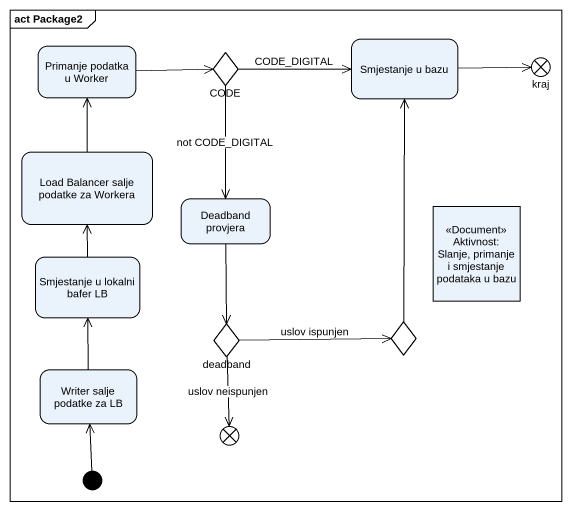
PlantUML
@startuml
mainframe act Package2
hide empty description
state "Primanje podatka u Worker" as Primanje_podatka_u_Worker
state CODE <<choice>>
state "Smjestanje u bazu" as Smjestanje_u_bazu
state kraj <<end>>
state "Load Balancer salje podatke za Workera" as Load_Balancer_salje_podatke
state "Deadband provjera" as Deadband_provjera
state "Aktivnost: Slanje, primanje i smjestanje podataka u bazu" as Aktivnost_Slanje_primanje_i <<Document>>
state "Smjestanje u lokalni bafer LB" as Smjestanje_u_lokalni_bafer
state deadband <<choice>>
state choice1 <<choice>>
state "Writer salje podatke za LB" as Writer_salje_podatke_za_LB
state flowfinal1 <<end>>
[*] -up-> Writer_salje_podatke_za_LB
Primanje_podatka_u_Worker -right-> CODE
CODE -right-> Smjestanje_u_bazu : CODE_DIGITAL
CODE --> Deadband_provjera : not CODE_DIGITAL
Smjestanje_u_bazu -right-> kraj
Load_Balancer_salje_podatke -up-> Primanje_podatka_u_Worker
Deadband_provjera --> deadband
Smjestanje_u_lokalni_bafer -up-> Load_Balancer_salje_podatke
deadband -right-> choice1 : uslov ispunjen
deadband --> flowfinal1 : uslov neispunjen
choice1 -up-> Smjestanje_u_bazu
Writer_salje_podatke_za_LB -up-> Smjestanje_u_lokalni_bafer
@enduml
